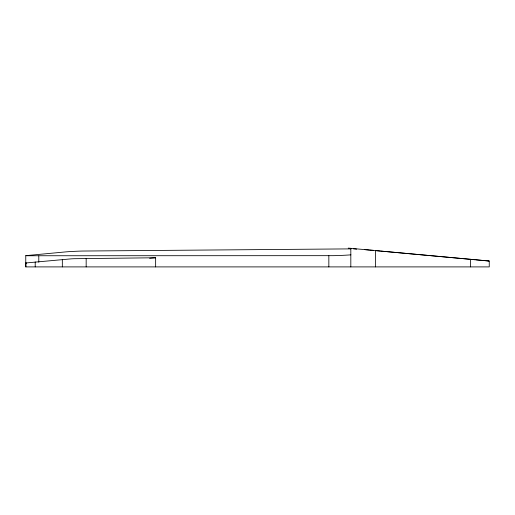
<?xml version="1.0" encoding="UTF-8"?>
<svg xmlns="http://www.w3.org/2000/svg" width="515" height="515" viewBox="0 0 515 515"><rect width="100%" height="100%" fill="white"/><g stroke="black" fill="none" stroke-linecap="round" stroke-linejoin="round"><path stroke-width="0.77" d="M149.62 258.292L155.639 257.764L155.639 266.899M350.915 254.854L347.483 255.086A18.109 0.888 -2.6 0 1 337.138 255.569A17.916 0.882 -2.6 0 1 335.883 255.607A15.875 0.779 -2.6 0 1 333.16 255.665L25.769 255.749L25.763 266.899L489.25 266.899L489.25 261.015L488.413 260.976M155.639 257.764L74.07 258.704A10.364 0.489 -2.5 0 0 71.43 258.833L25.898 262.959A7.551 0.361 -2.5 0 0 26.046 263.062L26.484 263.107M350.992 248.88L82.445 251.043A14.208 0.695 -2.6 0 0 79.844 251.12L76.072 251.275A20.935 1.03 -2.6 0 0 69.506 251.623L68.141 251.706A9.933 0.489 -2.6 0 0 66.319 251.841L25.943 255.633A7.249 0.354 -2.6 0 0 25.75 255.723M353.406 248.861L356.625 249.151M488.375 260.97L487.37 260.88M372.77 250.296L373.581 250.374L369.783 250.078M348.256 248.101L489.231 261.015M364.517 249.595L369.113 250.013M375.834 250.638L380.186 251.037M380.907 251.101L475.364 259.779M476.317 259.869L481.325 260.326M482.04 260.39L487.119 260.86M25.866 262.985L25.872 266.899M470.491 259.283L470.491 266.899M375.538 250.548L375.538 266.899M350.818 248.282L350.818 266.899M328.84 255.698L328.84 266.899M86.166 258.44L86.166 266.899M62.334 259.521L62.334 266.899M38.792 255.942L38.792 262.206M35.207 261.929L35.207 266.899"/></g></svg>
